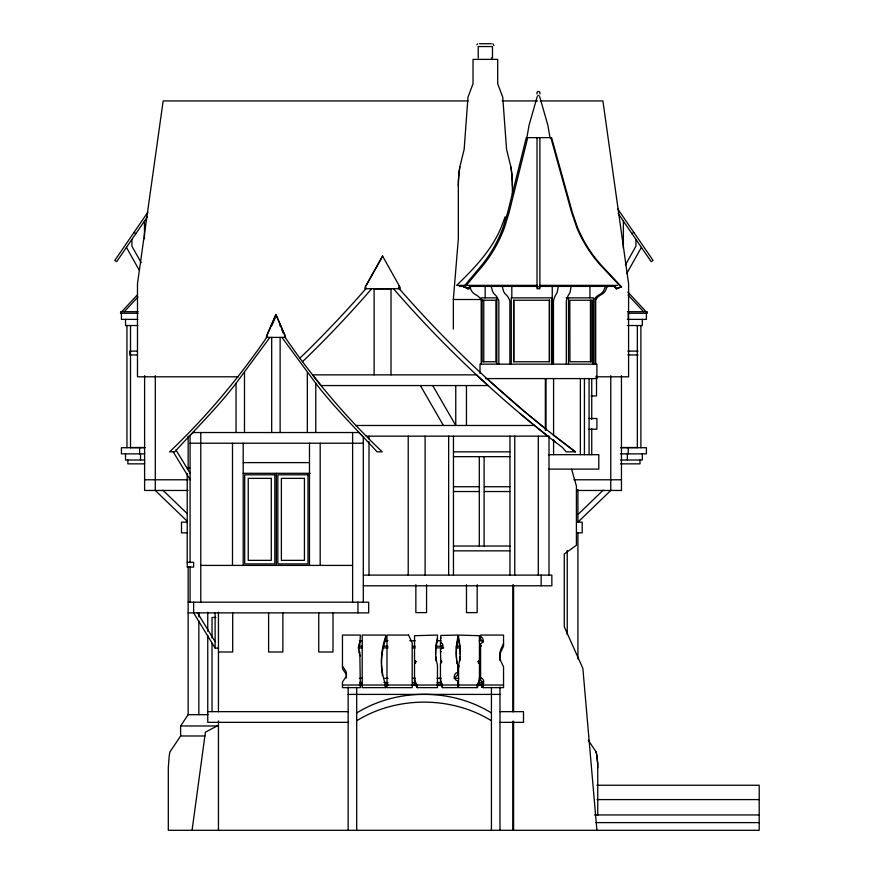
<?xml version="1.0" encoding="UTF-8"?>
<svg xmlns="http://www.w3.org/2000/svg" width="874" height="874" viewBox="0 0 874 874"><rect width="100%" height="100%" fill="white"/><g stroke="black" fill="none" stroke-linecap="round" stroke-linejoin="round"><path stroke-width="1.31" d="M453.344 329.105L453.344 299.509L458.337 238.7L458.337 186.162A87.968 62.196 90 0 1 459.822 166.978L464.17 149.279L467.972 97.189L473.031 83.718L473.031 59.377L497.688 59.377L497.688 83.718L502.747 97.189L506.549 149.279L510.897 166.978A87.968 62.196 -90 0 1 512.372 186.162L512.383 194.247M539.924 94.021C540.831 90.525 536.079 90.525 536.986 94.021M483.825 683.293L480.602 680.212L480.602 643.81C484.043 642.477 484.043 637.933 480.602 636.6M493.865 45.492L492.86 43.744M192.072 830.3L205.401 732.161L218.445 725.3M526.891 137.644L529.076 125.124L537.237 96.599M558.311 286.443L557.885 288.54A9.45 3.616 90 0 1 556.028 294.472A15.666 5.998 90 0 0 553.461 301.027L553.461 364.152M571.159 286.443L570.733 288.54A9.45 3.616 -90 0 1 568.887 294.472A15.666 5.998 90 0 0 566.308 301.027L566.308 364.152M440.441 638.424L441.009 637.976M527.721 137.644L509.094 212.502L504.506 227.437A129.123 111.828 -90 0 1 493.471 250.51L490.784 254.782A129.123 111.828 -90 0 1 481.847 266.81L465.012 286.825L463.591 286.825L480.416 266.81A129.188 111.883 -90 0 0 489.353 254.782L492.04 250.51A129.123 111.828 90 0 0 503.085 227.437L507.674 212.502L526.301 137.644L551.592 137.644L572.361 212.502L577.485 227.437A129.188 124.785 90 0 0 589.786 250.499L592.791 254.782A129.188 124.785 90 0 0 602.754 266.81L621.534 286.825L616.236 288.748L613.461 285.798M505.15 216.828L501.687 226.027M476.854 44.76L477.521 43.886M454.087 678.475L457.648 674.87L457.648 665.147A426.49 168.267 0 0 1 457.648 638.14M266.821 335.255L275.911 314.629L285 335.255M271.694 325.936L273.267 322.342M273.715 321.348L275.911 316.355M501.381 226.781C492.051 249.975 474.276 268.209 456.676 285.361L466.279 285.361M605.627 286.443L604.535 288.54A9.45 9.363 -90 0 1 599.728 294.472A15.666 15.524 -90 0 0 593.064 301.027L593.064 364.152M607.452 286.443L606.348 288.54A9.45 9.363 -90 0 1 601.541 294.472A15.666 15.524 90 0 0 594.877 301.027L594.877 364.152M360.372 641.232L359.826 642.226A66.009 26.045 0 0 0 359.815 652.255L360.372 687.641L342.466 687.641L342.466 682.048L346.017 676.76A51.73 20.408 0 0 0 346.017 671.429L342.466 666.141M366.086 285.667L382.572 256.279M625.358 265.041L635.944 246.173L635.944 239.432M626.713 273.584L641.407 247.397M503.544 643.559L500.791 649.371A119.825 47.272 0 0 0 500.791 661.05L503.544 666.873L503.544 687.641L483.344 687.641L481.607 687.04L481.607 684.418C485.212 682.9 483.857 678.519 480.602 677.59M269.902 337.397L236.046 383.325L236.046 432.532M596.876 785.245L759.2 785.245L759.2 830.3L168.311 830.3L168.311 767.569L169.217 755.846L169.917 751.99L180.601 735.984L180.601 725.977L188.15 714.681L188.15 566.756M147.892 212.174L114.8 260.43L116.624 261.708L147.411 216.818M267.258 336.566C238.788 378.213 206.188 417.084 169.6 451.836L174.713 451.836C195.361 429.221 217.517 407.568 236.22 383.107M192.455 433.395L193.864 431.548M463.591 286.825L467.677 288.748L469.425 286.672M467.677 288.748L469.109 288.748L470.846 286.672M121.77 311.701L137.218 295.041M124.283 311.701L137.972 296.952M299.858 358.143L307.506 350.758A1128.793 1128.793 0 0 0 366.49 288.005M302.502 361.683L310.576 353.872A1133.163 1133.163 0 0 0 371.516 288.901M577.922 514.535L603.191 490.172M481.607 687.04L482.437 686.429M440.441 652.091L441.283 651.501M480.602 646.432L481.432 645.842M631.978 233.653L633.803 232.375M457.648 672.248C453.082 673.69 453.082 679.513 457.648 680.944L457.648 687.641L442.397 687.641A104.345 41.165 0 0 1 440.441 679.721L440.441 663.137L441.665 662.164A5.484 2.163 0 0 0 441.665 661.148L440.441 660.176M356.701 712.966C396.774 688.122 451.345 688.122 491.428 712.966M356.701 720.766C396.774 695.933 451.345 695.933 491.428 720.766M478.526 663.268L479.455 662.798L479.422 635.704L458.566 635.07L458.566 640.762A351.96 138.868 0 0 1 460.237 654.265M479.455 660.176L477.783 661.651L479.455 663.137L479.455 679.721A86.734 34.217 0 0 1 477.073 687.641L458.566 687.641L458.566 665.147A351.96 138.868 0 0 0 458.577 638.14M616.236 288.748L621.534 286.825M479.444 43.7L491.275 43.7M491.275 57.957L492.488 57.957L492.488 46.551L478.231 46.551L478.231 57.957M537.871 95.583L539.039 95.583M468.125 100.936L163.165 100.936L137.48 283.7L137.48 376.803L238.427 376.803M502.157 100.936L537.554 100.936M540.274 100.936L602.907 100.936L628.592 283.7L628.592 376.803L595.85 376.803M467.634 285.361L537.128 285.361M539.782 285.361L617.437 285.361M459.254 286.399L464.586 286.399M469.862 286.399L537.171 286.399M539.739 286.399L614.957 286.399M537.029 286.825L539.881 286.825M552.248 297.859L511.257 297.859L511.257 364.152M566.232 297.859L593.315 297.859L593.315 364.152M453.344 299.509L481.956 299.509M496.301 300.241L482.131 300.241L482.131 361.77L496.301 361.77M138.07 311.701L120.568 311.701L120.568 313.242L138.07 313.242M627.641 311.701L647.284 311.701L647.284 313.242L628.242 313.242L628.242 319.381M137.786 319.381L121.431 319.381L121.431 313.242M627.346 319.381L646.41 319.381L646.41 313.242M137.786 325.532L125.528 325.532L125.528 319.381M627.346 325.532L642.324 325.532L642.324 319.381M137.447 351.119L129.789 351.119L129.789 354.953L137.447 354.953M627.849 351.119L638.053 351.119M627.849 354.953L638.053 354.953M485.496 378.584L596.909 378.584L596.909 364.152L480.001 364.152L480.001 373.34M591.163 395.944L596.516 395.944L596.516 375.634M589.076 418.504L596.909 418.504L596.909 429.2L589.076 429.2M355.969 425.474L534.506 425.474L547.867 436.17M366.293 436.17L549.003 436.17L549.003 575.103M190.084 443.227L363.3 443.227M130.51 447.51L145.062 447.51M621.458 447.51L637.332 447.51M144.778 447.717L121.431 447.717L121.431 453.868L144.778 453.868M620.485 447.717L646.41 447.717L646.41 453.868L620.485 453.868M453.464 451.847L509.957 451.847M398.642 288.005A1128.793 1128.793 0 0 0 575.398 451.836L566.134 451.836L562.419 447.455L553.187 440.376M548.544 454.688L598.81 454.688L598.81 469.119L548.872 469.119M453.464 456.654L509.957 456.654M144.756 460.008L125.528 460.008L125.528 453.868M620.496 460.008L642.324 460.008L642.324 453.868M243.19 462.619L309.483 462.619M144.756 463.854L127.855 463.854L127.855 460.008M620.496 463.854L639.997 463.854L639.997 460.008M187.211 468.082L189.778 468.082M243.19 473.304L310.194 473.304M144.603 479.782L188.03 479.782M573.945 479.782L621.458 479.782M453.464 486.731L479.018 486.731M484.393 486.731L509.957 486.731M188.03 490.467L144.603 490.467L144.603 375.667M576.676 490.467L621.458 490.467L621.458 375.667M453.464 491.538L479.018 491.538M484.393 491.538L509.957 491.538M186.949 522.149L181.497 522.149L181.497 532.834L186.949 532.834M576.916 522.149L582.193 522.149L582.193 532.834L576.742 532.834M453.464 546.032L509.957 546.032M453.464 550.849L509.957 550.849M187.211 562.266L193.624 562.266L193.624 567.084L187.211 567.084L187.211 473.544M200.78 565.412L352.615 565.412M363.387 575.103L551.855 575.103L551.855 585.799L363.387 585.799M188.15 602.186L368.653 602.186L368.653 612.882L188.15 612.882M215.878 617.47L212.032 617.47L212.032 637.944M359.422 640.773L362.142 640.773M385.27 640.773L388.001 640.773M409.775 640.773L415.216 640.773M436.989 640.773L441.075 640.773M479.181 640.773L483.256 640.773M359.422 646.214L362.142 646.214M383.915 646.214L388.001 646.214M412.495 646.214L415.216 646.214M435.623 646.214L442.43 646.214M456.042 646.214L460.128 646.214M358.056 647.896L362.142 647.896M382.55 647.896L388.001 647.896M412.495 647.896L415.216 647.896M435.623 647.896L443.795 647.896M456.042 647.896L460.128 647.896M193.624 602.186L193.624 612.882L215.113 648.104L218.445 648.104M218.445 651.993L232.703 651.993L232.703 612.794M359.422 678.322L362.142 678.322M383.915 678.322L388.001 678.322M412.495 678.322L415.216 678.322M436.989 678.322L441.075 678.322M454.677 678.322L458.763 678.322M359.422 682.496L362.142 682.496M383.915 682.496L388.001 682.496M412.495 682.496L415.216 682.496M436.989 682.496L441.075 682.496M479.181 682.496L483.256 682.496M359.422 684.178L362.142 684.178M385.27 684.178L388.001 684.178M412.495 684.178L415.216 684.178M436.989 684.178L442.43 684.178M477.816 684.178L483.256 684.178M342.466 685.019L360.372 685.019M362.207 685.019L385.609 685.019L385.609 687.641L362.207 687.641L362.207 635.07L385.609 635.07L385.609 639.407A454.229 179.214 0 0 0 381.457 663.53M386.985 685.019L412.189 685.019M437.459 685.019L417.127 685.019L417.127 687.641L437.459 687.641L437.459 665.147A320.55 126.468 0 0 1 437.459 638.14M440.441 677.099A104.345 41.165 0 0 0 442.408 685.019L457.648 685.019M458.566 685.019L477.073 685.019A86.734 34.217 0 0 0 479.465 677.099M481.607 684.418L483.344 685.019L503.544 685.019M359.422 685.424L362.142 685.424M385.27 685.424L388.001 685.424M412.495 685.424L416.57 685.424M436.989 685.424L442.43 685.424M477.816 685.424L481.902 685.424M348.147 694.404L499.983 694.404M207.75 711.654L348.147 711.654M499.983 711.654L523.504 711.654L523.504 722.35L499.983 722.35M188.15 714.681L207.99 714.681M348.147 722.35L207.75 722.35L207.75 635.365M180.601 725.977L218.445 725.977M180.601 735.984L204.931 735.984M596.975 799.59L759.2 799.59M594.462 814.95L759.2 814.95M595.828 822.62L759.2 822.62M414.516 660.176L416.352 661.651L414.516 663.137L414.516 679.721A79.37 31.311 0 0 0 417.138 687.641M465.012 286.825L469.109 288.748M415.532 663.268L414.516 662.798L414.549 635.704L437.459 635.07L437.459 640.762A320.55 126.468 0 0 0 435.623 654.265M440.857 663.027L440.441 649.469C443.894 648.137 443.894 643.592 440.441 642.259M134.039 232.375L135.863 233.653M575.398 451.836L553.166 434.771M545.31 428.544L523.231 410.507L487.364 378.977M520.412 413.85L534.375 425.474M162.87 490.172L187.178 513.606M187.178 521.21L155.299 490.467L155.299 375.667M620.791 286.825L602.022 266.81A129.188 124.785 -90 0 1 592.048 254.782L589.054 250.51A129.123 124.72 90 0 1 576.742 227.437L571.629 212.502L550.849 137.644M614.204 285.798L616.968 288.748M627.893 292.102L646.083 311.701M628.056 294.986L643.559 311.701M315.601 383.107C334.305 407.568 356.45 429.221 377.109 451.836L382.211 451.836C345.634 417.084 313.034 378.213 284.563 336.566M617.645 208.799L653.053 260.43L651.228 261.708L618.126 213.453M588.311 740.191L596.144 751.99M281.92 337.397L315.776 383.325L315.776 432.532M175.947 449.979L190.292 473.5M173.183 451.836L190.292 479.892M197.36 612.608L215.113 641.713M432.717 385.554L455.758 425.474L455.758 385.554M420.372 385.554L443.413 425.474M141.162 262.681L131.908 246.173L131.908 239.432M126.446 247.397L139.13 270.011M359.826 654.877L360.372 655.871M279.964 325.554L280.423 326.603M281.712 329.52L283.296 333.114M483.278 642.215L480.602 639.222L480.602 635.07L503.544 635.07L503.544 646.181L500.791 651.993A119.825 47.272 0 0 0 499.972 659.783M443.118 647.874L440.441 644.881L440.813 635.431L457.648 635.07L457.648 640.762A426.49 168.267 0 0 0 456.425 658.767M502.168 286.443L502.845 288.54A9.45 5.747 -90 0 0 505.795 294.472A15.666 9.538 90 0 1 509.881 301.027L509.881 364.152M491.133 286.443L491.811 288.54A9.45 5.747 90 0 0 494.76 294.472A15.666 9.538 -90 0 1 498.846 301.027L498.846 364.152M571.618 469.251L576.414 486.086L576.414 545.256L564.265 554.007L564.265 626.724L582.86 668.381L596.909 830.3M539.673 96.599L547.834 125.124L550.019 137.644M596.844 755.846L596.144 751.924A76.639 76.639 0 0 1 597.75 767.514L597.75 815.234M596.844 755.791L597.652 763.647M597.652 763.592L597.75 767.569M640.893 325.532L640.893 447.717M637.332 325.532L637.332 447.717M628.428 311.701L628.428 313.242M628.242 447.717L628.242 453.868M627.346 453.868L627.346 460.008M623.37 221.111L623.37 248.282M610.773 375.667L610.773 490.467L577.922 522.149L577.922 489.56M595.697 297.859L595.697 364.152M591.742 378.584L591.742 419.356M591.742 428.861L591.742 454.688M590.453 300.241L590.453 361.77M589.928 285.689L589.928 297.87M589.076 378.584L589.076 454.688M584.433 378.584L584.433 454.688M580.369 378.584L580.369 454.688M577.922 532.834L577.922 658.996M568.493 297.859L568.493 364.152M567.226 550.478L567.226 634.579M553.581 378.584L553.581 435.656M553.581 439.731L553.581 454.688M552.248 285.689L552.248 364.152M551.691 297.859L551.691 364.152M549.32 300.241L549.32 361.77M546.021 378.584L546.021 430.227M545.354 378.584L545.354 430.227M541.159 575.103L541.159 585.799M539.881 137.644L539.881 288.748L537.029 288.748L537.029 137.644M538.308 436.17L538.308 575.103M514.764 436.17L514.764 575.103M513.846 300.241L513.846 361.77M513.595 584.957L513.595 711.72M513.595 721.258L513.595 830.3M512.809 584.881L512.809 711.72M512.809 721.258L512.809 830.3M511.814 285.689L511.814 297.87M509.957 436.17L509.957 575.103M499.983 653.02L499.983 660.482M499.983 687.03L499.983 830.3M496.825 364.152L496.825 297.859L481.213 297.859L481.213 364.152M495.908 300.241L495.908 361.77M491.428 687.346L491.428 830.3M485.168 285.689L485.168 297.87M484.109 456.654L484.109 546.032M483.77 300.241L483.77 361.77M483.344 685.019L483.344 687.641M479.302 456.654L479.302 546.032M477.171 584.662L477.171 612.619L466.476 612.619L466.476 584.662M477.073 685.019L477.073 687.641M466.454 385.554L466.454 425.474M453.464 436.17L453.464 575.103M448.646 436.17L448.646 575.103M442.397 685.019L442.397 687.641M426.556 584.662L426.556 612.619L415.86 612.619L415.86 584.662M425.103 436.17L425.103 575.103M408.213 436.17L408.213 575.103M399.057 285.667L399.057 288.726M391.017 374.859L391.017 288.901L374.116 288.901L374.116 374.859M369.003 436.17L369.003 438.89M369.003 441.61L369.003 575.103M363.3 602.186L363.3 436.934L358.908 432.532L192.914 432.532L190.084 435.492L190.084 562.79M357.958 602.186L357.958 612.882M356.701 687.346L356.701 830.3M352.615 432.532L352.615 602.186M348.147 687.03L348.147 830.3M333.005 612.794L333.005 651.993L318.748 651.993L318.748 612.794M320.179 443.227L320.179 565.412M309.483 443.227L309.483 565.412M307.331 372.521L307.331 432.532M282.859 612.794L282.859 651.993L268.602 651.993L268.602 612.794M280.128 337.397L280.128 432.532M276.337 473.304L276.337 565.412M271.683 337.397L271.683 432.532M244.491 372.521L244.491 432.532M243.19 443.227L243.19 565.412M232.495 443.227L232.495 565.412M218.445 612.215L218.445 711.72M218.445 720.908L218.445 830.3M215.113 612.805L215.113 648.104M212.032 643.406L212.032 711.654M207.75 612.204L207.75 631.279M200.78 432.532L200.78 602.186M198.846 612.871L198.846 616.946M198.846 621.01L198.846 714.615M190.084 566.865L190.084 602.186M188.15 436.17L188.15 468.923M144.472 221.111L144.472 238.777M140.506 453.868L140.506 460.008M139.611 447.717L139.611 453.868M130.51 325.532L130.51 447.717M126.949 325.532L126.949 447.717M555.056 441.862A1133.163 1133.163 0 0 1 393.628 288.901M510.897 166.978A87.968 62.196 90 0 1 512.372 186.162M458.347 186.162A87.968 62.196 -90 0 1 459.822 166.978M436.082 661.017A320.55 126.468 0 0 1 435.678 656.516M417.138 685.019A79.37 31.311 0 0 1 414.505 677.099M359.017 652.878A66.009 26.045 0 0 1 358.777 651.873M358.58 649.863A66.009 26.045 0 0 1 359.815 644.848L360.372 635.07L342.466 635.07L342.466 668.752L346.017 674.04A51.73 20.408 0 0 1 346.344 678.049M385.587 687.641A454.229 179.214 0 0 1 384.931 685.631M382.495 675.591A454.229 179.214 0 0 1 381.468 664.863M385.587 685.019A454.229 179.214 0 0 1 385.587 636.785M460.194 656.516A351.96 138.868 0 0 1 459.822 661.017M459.079 665.518A351.96 138.868 0 0 1 458.577 667.769M456.884 663.268A426.49 168.267 0 0 1 456.621 661.017M470.562 288.54A9.45 9.363 -90 0 0 475.369 294.472A15.666 15.524 -90 0 1 482.033 301.027M275.911 314.487L266.209 337.397L285.612 337.397L275.911 314.487M382.572 256.071L364.971 287.437L364.971 288.726L400.161 288.726L400.161 287.437L382.572 256.071M549.56 300.241L513.617 300.241L513.617 361.77L549.56 361.77L549.56 300.241M591.862 300.241L569.815 300.241L569.946 361.77L591.862 361.77L591.862 300.241M476.516 374.859L312.553 374.859L321.064 385.554L488.063 385.554L476.516 374.859M274.84 474.801L244.676 474.801L244.676 563.916L274.84 563.916L274.84 474.801M307.987 474.801L277.834 474.801L277.834 563.916L307.987 563.916L307.987 474.801M271.29 478.362L248.238 478.362L248.238 560.354L271.29 560.354L271.29 478.362M304.436 478.362L281.384 478.362L281.384 560.354L304.436 560.354L304.436 478.362M408.573 635.07L386.985 635.07L386.985 687.641L412.189 687.641L412.189 642.958L408.573 635.07"/></g></svg>
